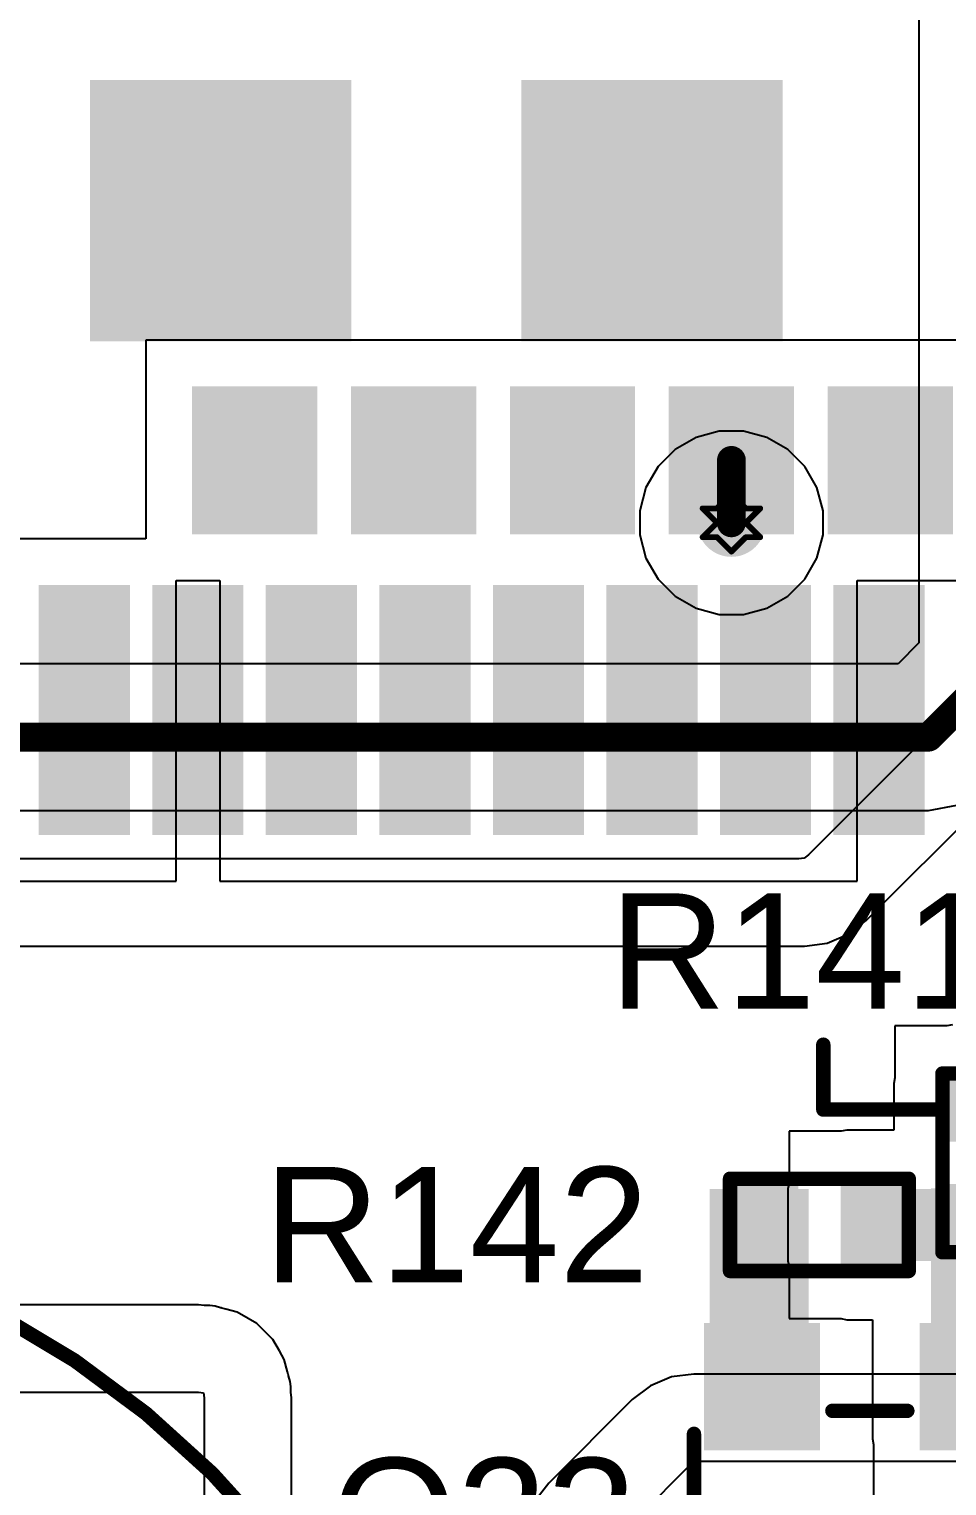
# Model space of a CAD drawing. Header units: inches. Extents: x -3 to 5437, y -3 to 5435.
# Drawn here: x 55.89 to 63.97, y 78.9 to 91.74 of the extents above; entities that cross this region are included whole.
import ezdxf

# ---------------------------------------------------------------- set-up
doc = ezdxf.new("R2010")
doc.units = ezdxf.units.IN
for name, color, linetype in [('Bottom Layer', 5, 'Continuous'), ('Drill Drawing', 1, 'Continuous'), ('GND', 16, 'Continuous'), ('PWR', 76, 'Continuous'), ('Top Layer', 1, 'Continuous'), ('Top Overlay', 2, 'Continuous'), ('Top Paste', 8, 'Continuous'), ('Top Solder', 216, 'Continuous'), ('Via Holes', 16, 'Continuous')]:
    doc.layers.add(name, color=color, linetype=linetype)
doc.styles.add('Arial', font='', dxfattribs={"height": 0.2})
doc.styles.get('Arial').set_extended_font_data('Arial')

# ---------------------------------------------------------------- blocks, each defined once
blk = doc.blocks.new('SCCU25B256SRB_44')
at = {"layer": 'Top Overlay'}
blk.add_lwpolyline([(7.999999239999999, 0, 0.127, 0.127, 1), (-7.999999239999999, 0, 0.127, 0.127, 1)], format="xyseb", close=True, dxfattribs=at)
blk = doc.blocks.new('A7672E__FASE__76')
at = {"layer": 'Top Layer'}
for points in [[(10.35000089, 1.64999543), (9.25000055, 1.64999543), (9.25000055, 2.54999617), (10.35000089, 2.54999617)], [(13.00000194, 2.30000302), (13.00000194, 1.70000422), (11.00000086, 1.70000422), (11.00000086, 2.30000302)], [(13.00000194, 1.30000248), (13.00000194, 0.7000036799999999), (11.00000086, 0.7000036799999999), (11.00000086, 1.30000248)], [(8.65000302, -1.05000044), (6.550002139999999, -1.05000044), (6.550002139999999, 1.05000044), (8.65000302, 1.05000044)], [(10.35000089, 0.2499956900000001), (9.25000055, 0.2499956899999999), (9.25000055, 1.14999643), (10.35000089, 1.14999643)], [(13.00000194, 0.3000019400000001), (13.00000194, -0.2999968599999999), (11.00000086, -0.29999686), (11.00000086, 0.3000019399999999)], [(10.35000089, -1.15000405), (9.25000055, -1.15000405), (9.25000055, -0.2500033100000001), (10.35000089, -0.2500033099999999)], [(13.00000194, -0.69999606), (13.00000194, -1.29999486), (11.00000086, -1.29999486), (11.00000086, -0.69999606)], [(10.35000089, -2.55000379), (9.25000055, -2.55000379), (9.25000055, -1.65000305), (10.35000089, -1.65000305)], [(13.00000194, -1.6999966), (13.00000194, -2.2999954), (11.00000086, -2.2999954), (11.00000086, -1.6999966)], [(8.65000302, -4.85000046), (6.550002139999999, -4.85000046), (6.550002139999999, -2.74999958), (8.65000302, -2.74999958)], [(13.00000194, -2.69999714), (13.00000194, -3.29999594), (11.00000086, -3.29999594), (11.00000086, -2.69999714)], [(10.35000089, -3.95000353), (9.25000055, -3.95000353), (9.25000055, -3.05000279), (10.35000089, -3.05000279)], [(13.00000194, -3.69999768), (13.00000194, -4.29999648), (11.00000086, -4.29999648), (11.00000086, -3.69999768)], [(13.00000194, -4.699998219999999), (13.00000194, -5.299997019999999), (11.00000086, -5.299997019999999), (11.00000086, -4.699998219999999)]]:
    blk.add_hatch(color=1, dxfattribs=at).paths.add_polyline_path(points)
at = {"layer": 'Top Paste'}
for points in [[(10.35000089, 1.64999543), (9.25000055, 1.64999543), (9.25000055, 2.54999617), (10.35000089, 2.54999617)], [(13.00000194, 2.30000302), (13.00000194, 1.70000422), (11.00000086, 1.70000422), (11.00000086, 2.30000302)], [(13.00000194, 1.30000248), (13.00000194, 0.7000036799999999), (11.00000086, 0.7000036799999999), (11.00000086, 1.30000248)], [(8.65000302, -1.05000044), (6.550002139999999, -1.05000044), (6.550002139999999, 1.05000044), (8.65000302, 1.05000044)], [(10.35000089, 0.2499956900000001), (9.25000055, 0.2499956899999999), (9.25000055, 1.14999643), (10.35000089, 1.14999643)], [(13.00000194, 0.3000019400000001), (13.00000194, -0.2999968599999999), (11.00000086, -0.29999686), (11.00000086, 0.3000019399999999)], [(10.35000089, -1.15000405), (9.25000055, -1.15000405), (9.25000055, -0.2500033100000001), (10.35000089, -0.2500033099999999)], [(13.00000194, -0.69999606), (13.00000194, -1.29999486), (11.00000086, -1.29999486), (11.00000086, -0.69999606)], [(10.35000089, -2.55000379), (9.25000055, -2.55000379), (9.25000055, -1.65000305), (10.35000089, -1.65000305)], [(13.00000194, -1.6999966), (13.00000194, -2.2999954), (11.00000086, -2.2999954), (11.00000086, -1.6999966)], [(8.65000302, -4.85000046), (6.550002139999999, -4.85000046), (6.550002139999999, -2.74999958), (8.65000302, -2.74999958)], [(13.00000194, -2.69999714), (13.00000194, -3.29999594), (11.00000086, -3.29999594), (11.00000086, -2.69999714)], [(10.35000089, -3.95000353), (9.25000055, -3.95000353), (9.25000055, -3.05000279), (10.35000089, -3.05000279)], [(13.00000194, -3.69999768), (13.00000194, -4.29999648), (11.00000086, -4.29999648), (11.00000086, -3.69999768)], [(13.00000194, -4.699998219999999), (13.00000194, -5.299997019999999), (11.00000086, -5.299997019999999), (11.00000086, -4.699998219999999)]]:
    blk.add_hatch(color=8, dxfattribs=at).paths.add_polyline_path(points)
at = {"layer": 'Top Solder'}
for points in [[(10.45160089, 1.54839543), (9.14840055, 1.54839543), (9.14840055, 2.65159617), (10.45160089, 2.65159617)], [(13.10160194, 2.40160302), (13.10160194, 1.59840422), (10.89840086, 1.59840422), (10.89840086, 2.40160302)], [(13.10160194, 1.40160248), (13.10160194, 0.59840368), (10.89840086, 0.5984036799999999), (10.89840086, 1.40160248)], [(10.45160089, 0.1483956900000001), (9.14840055, 0.1483956899999999), (9.14840055, 1.25159643), (10.45160089, 1.25159643)], [(8.75160302, -1.15160044), (6.44840214, -1.15160044), (6.44840214, 1.15160044), (8.75160302, 1.15160044)], [(13.10160194, 0.40160194), (13.10160194, -0.4015968599999999), (10.89840086, -0.4015968600000001), (10.89840086, 0.4016019399999999)], [(10.45160089, -1.25160405), (9.14840055, -1.25160405), (9.14840055, -0.1484033100000001), (10.45160089, -0.1484033099999999)], [(13.10160194, -0.5983960599999999), (13.10160194, -1.40159486), (10.89840086, -1.40159486), (10.89840086, -0.5983960600000001)], [(10.45160089, -2.65160379), (9.14840055, -2.65160379), (9.14840055, -1.54840305), (10.45160089, -1.54840305)], [(13.10160194, -1.5983966), (13.10160194, -2.4015954), (10.89840086, -2.4015954), (10.89840086, -1.5983966)], [(8.75160302, -4.95160046), (6.44840214, -4.95160046), (6.44840214, -2.64839958), (8.75160302, -2.64839958)], [(13.10160194, -2.59839714), (13.10160194, -3.40159594), (10.89840086, -3.40159594), (10.89840086, -2.59839714)], [(10.45160089, -4.05160353), (9.14840055, -4.05160353), (9.14840055, -2.94840279), (10.45160089, -2.94840279)], [(13.10160194, -3.59839768), (13.10160194, -4.40159648), (10.89840086, -4.40159648), (10.89840086, -3.59839768)], [(13.10160194, -4.598398219999999), (13.10160194, -5.40159702), (10.89840086, -5.40159702), (10.89840086, -4.598398219999999)]]:
    blk.add_hatch(color=216, dxfattribs=at).paths.add_polyline_path(points)
blk = doc.blocks.new('SOT_23_89')
at = {"layer": 'Top Layer'}
for points in [[(-0.41000045, 1.46000089), (0.41000045, 1.46000089), (0.41000045, 0.54000019), (-0.41000045, 0.54000019)], [(-1.36000109, -0.54000019), (-0.54000019, -0.54000019), (-0.54000019, -1.46000089), (-1.36000109, -1.46000089)], [(0.54000019, -0.54000019), (1.36000109, -0.54000019), (1.36000109, -1.46000089), (0.54000019, -1.46000089)]]:
    blk.add_hatch(color=1, dxfattribs=at).paths.add_polyline_path(points)
at = {"layer": 'Top Paste'}
for points in [[(-0.41000045, 1.46000089), (0.41000045, 1.46000089), (0.41000045, 0.54000019), (-0.41000045, 0.54000019)], [(-1.36000109, -0.54000019), (-0.54000019, -0.54000019), (-0.54000019, -1.46000089), (-1.36000109, -1.46000089)], [(0.54000019, -0.54000019), (1.36000109, -0.54000019), (1.36000109, -1.46000089), (0.54000019, -1.46000089)]]:
    blk.add_hatch(color=8, dxfattribs=at).paths.add_polyline_path(points)
at = {"layer": 'Top Solder'}
for points in [[(-0.51160045, 1.56160089), (0.51160045, 1.56160089), (0.51160045, 0.43840019), (-0.51160045, 0.43840019)], [(-1.46160109, -0.43840019), (-0.43840019, -0.43840019), (-0.43840019, -1.56160089), (-1.46160109, -1.56160089)], [(0.43840019, -0.43840019), (1.46160109, -0.43840019), (1.46160109, -1.56160089), (0.43840019, -1.56160089)]]:
    blk.add_hatch(color=216, dxfattribs=at).paths.add_polyline_path(points)
at = {"layer": 'Top Overlay'}
for points in [[(-1.5494, 0.8128, 0.127, 0.127, 0), (-1.5494, -0.5841999999999999, 0.127, 0.127, 0)], [(-0.5588, 0.8128, 0.127, 0.127, 0), (-1.5494, 0.8128, 0.127, 0.127, 0)], [(1.5494, 0.8128, 0.127, 0.127, 0), (0.5588, 0.8128, 0.127, 0.127, 0)], [(1.5494, 0.8128, 0.127, 0.127, 0), (1.5494, -0.5841999999999999, 0.127, 0.127, 0)], [(0.3302, -0.7874, 0.127, 0.127, 0), (-0.3302, -0.7874, 0.127, 0.127, 0)], [(-1.5494, -1.1684, 0.127, 0.127, 0), (-1.6764, -1.0414, 0.127, 0.127, 0)], [(-1.6764, -1.0414, 0.127, 0.127, 0), (-1.6764, -1.2954, 0.127, 0.127, 0)], [(-1.5494, -1.1684, 0.127, 0.127, 0), (-1.6764, -1.2954, 0.127, 0.127, 0)]]:
    blk.add_lwpolyline(points, format="xyseb", dxfattribs=at)
for points in [[(-1.58115, 0.8128, 0.0635, 0.0635, 1), (-1.51765, 0.8128, 0.0635, 0.0635, 1)], [(-1.58115, 0.8128, 0.0635, 0.0635, 1), (-1.51765, 0.8128, 0.0635, 0.0635, 1)], [(-0.5905499999999999, 0.8128, 0.0635, 0.0635, 1), (-0.52705, 0.8128, 0.0635, 0.0635, 1)], [(0.52705, 0.8128, 0.0635, 0.0635, 1), (0.5905499999999999, 0.8128, 0.0635, 0.0635, 1)], [(1.51765, 0.8128, 0.0635, 0.0635, 1), (1.58115, 0.8128, 0.0635, 0.0635, 1)], [(1.51765, 0.8128, 0.0635, 0.0635, 1), (1.58115, 0.8128, 0.0635, 0.0635, 1)], [(-1.58115, -0.5841999999999999, 0.0635, 0.0635, 1), (-1.51765, -0.5841999999999999, 0.0635, 0.0635, 1)], [(1.51765, -0.5841999999999999, 0.0635, 0.0635, 1), (1.58115, -0.5841999999999999, 0.0635, 0.0635, 1)], [(-0.36195, -0.7874, 0.0635, 0.0635, 1), (-0.29845, -0.7874, 0.0635, 0.0635, 1)], [(0.29845, -0.7874, 0.0635, 0.0635, 1), (0.36195, -0.7874, 0.0635, 0.0635, 1)], [(-1.70815, -1.0414, 0.0635, 0.0635, 1), (-1.64465, -1.0414, 0.0635, 0.0635, 1)], [(-1.70815, -1.0414, 0.0635, 0.0635, 1), (-1.64465, -1.0414, 0.0635, 0.0635, 1)], [(-1.58115, -1.1684, 0.0635, 0.0635, 1), (-1.51765, -1.1684, 0.0635, 0.0635, 1)], [(-1.58115, -1.1684, 0.0635, 0.0635, 1), (-1.51765, -1.1684, 0.0635, 0.0635, 1)], [(-1.70815, -1.2954, 0.0635, 0.0635, 1), (-1.64465, -1.2954, 0.0635, 0.0635, 1)], [(-1.70815, -1.2954, 0.0635, 0.0635, 1), (-1.64465, -1.2954, 0.0635, 0.0635, 1)]]:
    blk.add_lwpolyline(points, format="xyseb", close=True, dxfattribs=at)
blk = doc.blocks.new('R___0402_178')
at = {"layer": 'Top Layer'}
for points in [[(-0.6985, -0.3175), (-0.6985, 0.3175), (-0.2412999999999999, 0.3175), (-0.2413, -0.3175)], [(0.2412999999999999, -0.3175), (0.2413, 0.3175), (0.6985, 0.3175), (0.6985, -0.3175)]]:
    blk.add_hatch(color=1, dxfattribs=at).paths.add_polyline_path(points)
at = {"layer": 'Top Paste'}
for points in [[(-0.6985, -0.3175), (-0.6985, 0.3175), (-0.2412999999999999, 0.3175), (-0.2413, -0.3175)], [(0.2412999999999999, -0.3175), (0.2413, 0.3175), (0.6985, 0.3175), (0.6985, -0.3175)]]:
    blk.add_hatch(color=8, dxfattribs=at).paths.add_polyline_path(points)
at = {"layer": 'Top Solder'}
for points in [[(-0.75350116, -0.37250116), (-0.75350116, 0.37250116), (-0.1862988399999999, 0.37250116), (-0.18629884, -0.37250116)], [(0.1862988399999999, -0.37250116), (0.18629884, 0.37250116), (0.75350116, 0.37250116), (0.75350116, -0.37250116)]]:
    blk.add_hatch(color=216, dxfattribs=at).paths.add_polyline_path(points)
at = {"layer": 'Top Overlay'}
for points in [[(-0.7874, 0.4064, 0.127, 0.127, 0), (0.7874, 0.4064, 0.127, 0.127, 0)], [(-0.7874, -0.4064, 0.127, 0.127, 0), (-0.7874, 0.4064, 0.127, 0.127, 0)], [(0.7874, -0.4064, 0.127, 0.127, 0), (0.7874, 0.4064, 0.127, 0.127, 0)], [(-0.7874, -0.4064, 0.127, 0.127, 0), (0.7874, -0.4064, 0.127, 0.127, 0)], [(-0.8128, -0.4318, 0.0032258, 0.0032258, 0), (0.8128, -0.4318, 0.0032258, 0.0032258, 0)]]:
    blk.add_lwpolyline(points, format="xyseb", dxfattribs=at)
for points in [[(-0.8191499999999999, 0.4064, 0.0635, 0.0635, 1), (-0.7556499999999999, 0.4064, 0.0635, 0.0635, 1)], [(-0.8191499999999999, 0.4064, 0.0635, 0.0635, 1), (-0.7556499999999999, 0.4064, 0.0635, 0.0635, 1)], [(0.7556499999999999, 0.4064, 0.0635, 0.0635, 1), (0.8191499999999999, 0.4064, 0.0635, 0.0635, 1)], [(0.7556499999999999, 0.4064, 0.0635, 0.0635, 1), (0.8191499999999999, 0.4064, 0.0635, 0.0635, 1)], [(-0.8191499999999999, -0.4064, 0.0635, 0.0635, 1), (-0.7556499999999999, -0.4064, 0.0635, 0.0635, 1)], [(-0.8191499999999999, -0.4064, 0.0635, 0.0635, 1), (-0.7556499999999999, -0.4064, 0.0635, 0.0635, 1)], [(0.7556499999999999, -0.4064, 0.0635, 0.0635, 1), (0.8191499999999999, -0.4064, 0.0635, 0.0635, 1)], [(0.7556499999999999, -0.4064, 0.0635, 0.0635, 1), (0.8191499999999999, -0.4064, 0.0635, 0.0635, 1)], [(-0.81360518, -0.4318, 0.0016129, 0.0016129, 1), (-0.8119948199999999, -0.4318, 0.0016129, 0.0016129, 1)], [(0.8119948199999999, -0.4318, 0.0016129, 0.0016129, 1), (0.81360518, -0.4318, 0.0016129, 0.0016129, 1)]]:
    blk.add_lwpolyline(points, format="xyseb", close=True, dxfattribs=at)
blk = doc.blocks.new('R___0402_179')
at = {"layer": 'Top Layer'}
for points in [[(-0.6985, -0.3175), (-0.6985, 0.3174999999999999), (-0.2413000000000001, 0.3175), (-0.2412999999999999, -0.3174999999999999)], [(0.2413000000000001, -0.3175), (0.2412999999999999, 0.3174999999999999), (0.6985, 0.3175), (0.6985, -0.3174999999999999)]]:
    blk.add_hatch(color=1, dxfattribs=at).paths.add_polyline_path(points)
at = {"layer": 'Top Paste'}
for points in [[(-0.6985, -0.3175), (-0.6985, 0.3174999999999999), (-0.2413000000000001, 0.3175), (-0.2412999999999999, -0.3174999999999999)], [(0.2413000000000001, -0.3175), (0.2412999999999999, 0.3174999999999999), (0.6985, 0.3175), (0.6985, -0.3174999999999999)]]:
    blk.add_hatch(color=8, dxfattribs=at).paths.add_polyline_path(points)
at = {"layer": 'Top Solder'}
for points in [[(-0.75350116, -0.3725011600000001), (-0.75350116, 0.3725011599999999), (-0.18629884, 0.3725011600000001), (-0.1862988399999999, -0.3725011599999999)], [(0.18629884, -0.3725011600000001), (0.1862988399999999, 0.3725011599999999), (0.75350116, 0.3725011600000001), (0.75350116, -0.3725011599999999)]]:
    blk.add_hatch(color=216, dxfattribs=at).paths.add_polyline_path(points)
at = {"layer": 'Top Overlay'}
for points in [[(0.7874, 0.4064, 0.127, 0.127, 0), (-0.7874, 0.4064, 0.127, 0.127, 0)], [(-0.7874, -0.4064, 0.127, 0.127, 0), (-0.7874, 0.4064, 0.127, 0.127, 0)], [(0.7874, -0.4064, 0.127, 0.127, 0), (0.7874, 0.4064, 0.127, 0.127, 0)], [(0.7874, -0.4064, 0.127, 0.127, 0), (-0.7874, -0.4064, 0.127, 0.127, 0)], [(0.8128, -0.4318, 0.0032258, 0.0032258, 0), (-0.8128, -0.4318, 0.0032258, 0.0032258, 0)]]:
    blk.add_lwpolyline(points, format="xyseb", dxfattribs=at)
for points in [[(-0.8191499999999999, 0.4064, 0.0635, 0.0635, 1), (-0.7556499999999999, 0.4064, 0.0635, 0.0635, 1)], [(-0.8191499999999999, 0.4064, 0.0635, 0.0635, 1), (-0.7556499999999999, 0.4064, 0.0635, 0.0635, 1)], [(0.7556499999999999, 0.4064, 0.0635, 0.0635, 1), (0.8191499999999999, 0.4064, 0.0635, 0.0635, 1)], [(0.7556499999999999, 0.4064, 0.0635, 0.0635, 1), (0.8191499999999999, 0.4064, 0.0635, 0.0635, 1)], [(-0.8191499999999999, -0.4064, 0.0635, 0.0635, 1), (-0.7556499999999999, -0.4064, 0.0635, 0.0635, 1)], [(-0.8191499999999999, -0.4064, 0.0635, 0.0635, 1), (-0.7556499999999999, -0.4064, 0.0635, 0.0635, 1)], [(0.7556499999999999, -0.4064, 0.0635, 0.0635, 1), (0.8191499999999999, -0.4064, 0.0635, 0.0635, 1)], [(0.7556499999999999, -0.4064, 0.0635, 0.0635, 1), (0.8191499999999999, -0.4064, 0.0635, 0.0635, 1)], [(-0.81360518, -0.4318, 0.0016129, 0.0016129, 1), (-0.8119948199999999, -0.4318, 0.0016129, 0.0016129, 1)], [(0.8119948199999999, -0.4318, 0.0016129, 0.0016129, 1), (0.81360518, -0.4318, 0.0016129, 0.0016129, 1)]]:
    blk.add_lwpolyline(points, format="xyseb", close=True, dxfattribs=at)

msp = doc.modelspace()

# ---------------------------------------------------------------- hatches: boundary and pattern name
at = {"layer": 'Bottom Layer'}
h = msp.add_hatch(color=5, dxfattribs=at)
edge = h.paths.add_edge_path()
edge.add_arc((62.0730407, 87.39007414), 0.2999994, 0, 360)
at = {"layer": 'GND'}
h = msp.add_hatch(color=16, dxfattribs=at)
edge = h.paths.add_edge_path()
edge.add_arc((62.0730407, 87.39007414), 0.2999994, 0, 360)
at = {"layer": 'PWR'}
h = msp.add_hatch(color=76, dxfattribs=at)
edge = h.paths.add_edge_path()
edge.add_arc((62.0730407, 87.39007414), 0.2999994, 0, 360)
at = {"layer": 'Top Layer'}
h = msp.add_hatch(color=1, dxfattribs=at)
edge = h.paths.add_edge_path()
edge.add_arc((62.0730407, 87.39007414), 0.2999994, 0, 360)
for points in [[(61.88189808, 79.31459118), (62.75270152, 79.31459118), (62.75270152, 81.52129746), (61.88189808, 81.52129746)], [(63.08950043999999, 80.88629999999999), (64.64660171999999, 80.88629999999999), (64.64660171999999, 81.5213), (63.08950043999999, 81.5213)], [(63.83269936, 79.31809892), (64.6557, 79.31809892), (64.6557, 81.52480519999999), (63.83269936, 81.52480519999999)]]:
    msp.add_hatch(color=1, dxfattribs=at).paths.add_polyline_path(points)
at = {"layer": 'Via Holes'}
h = msp.add_hatch(color=7, dxfattribs=at)
edge = h.paths.add_edge_path()
edge.add_arc((62.0730407, 87.39007414), 0.1499997, 0, 360)

# ---------------------------------------------------------------- linework, layer by layer
at = {"layer": 'Bottom Layer'}
for p, q in [((63.72499573999999, 108.11667734), (63.72499573999999, 86.33186695999999)), ((61.9666655, 88.19807354), (61.76116425999999, 88.14300888)), ((62.1794159, 88.19807354), (61.9666655, 88.19807354)), ((62.38491713999999, 88.14300888), (62.1794159, 88.19807354)), ((61.76116425999999, 88.14300888), (61.57691774, 88.03663368)), ((62.56916365999999, 88.03663368), (62.38491713999999, 88.14300888)), ((61.57691774, 88.03663368), (61.42648115999999, 87.88619709999999)), ((62.71960024, 87.88619709999999), (62.56916365999999, 88.03663368)), ((61.42648115999999, 87.88619709999999), (61.32010595999999, 87.70195058)), ((62.82597544, 87.70195058), (62.71960024, 87.88619709999999)), ((61.32010595999999, 87.70195058), (61.26504129999999, 87.49644934)), ((62.88104009999999, 87.49644934), (62.82597544, 87.70195058)), ((61.26504129999999, 87.49644934), (61.26504129999999, 87.28369894)), ((62.88104009999999, 87.28369894), (62.88104009999999, 87.49644934)), ((61.26504129999999, 87.28369894), (61.32010595999999, 87.07819769999999)), ((62.82597544, 87.07819769999999), (62.88104009999999, 87.28369894)), ((61.32010595999999, 87.07819769999999), (61.42648115999999, 86.89395117999999)), ((62.71960024, 86.89395117999999), (62.82597544, 87.07819769999999)), ((61.42648115999999, 86.89395117999999), (61.57691774, 86.7435146)), ((62.56916365999999, 86.7435146), (62.71960024, 86.89395117999999)), ((61.57691774, 86.7435146), (61.76116425999999, 86.6371394)), ((62.38491713999999, 86.6371394), (62.56916365999999, 86.7435146)), ((61.76116425999999, 86.6371394), (61.9666655, 86.58207474)), ((61.9666655, 86.58207474), (62.1794159, 86.58207474)), ((62.1794159, 86.58207474), (62.38491713999999, 86.6371394)), ((63.72499573999999, 86.33186695999999), (63.54177029999999, 86.14864152)), ((63.54177029999999, 86.14864152), (54.29004636, 86.14864152)), ((39.02740734, 84.85375968), (63.80994858, 84.85375968)), ((63.80994858, 84.85375968), (64.05771288, 84.90304330000001))]:
    msp.add_line(p, q, dxfattribs=at)
for points in [[(63.80994858, 85.50120059999999, 0.254, 0.254, 0), (64.37243666, 86.06368868, 0.254, 0.254, 0)], [(35.9539032, 85.50120059999999, 0.254, 0.254, 0), (63.80994858, 85.50120059999999, 0.254, 0.254, 0)]]:
    msp.add_lwpolyline(points, format="xyseb", dxfattribs=at)
msp.add_lwpolyline([(63.74644858, 85.50120059999999, 0.127, 0.127, 1), (63.87344857999999, 85.50120059999999, 0.127, 0.127, 1)], format="xyseb", close=True, dxfattribs=at)
msp.add_lwpolyline([(63.74644858, 85.50120059999999, 0.127, 0.127, 1), (63.87344857999999, 85.50120059999999, 0.127, 0.127, 1)], format="xyseb", close=True, dxfattribs=at)
at = {"layer": 'Drill Drawing'}
for points in [[(61.8190407, 87.51707413999999, 0.0508, 0.0508, 0), (61.94604069999999, 87.39007414, 0.0508, 0.0508, 0)], [(61.8190407, 87.51707413999999, 0.0508, 0.0508, 0), (61.94604069999999, 87.51707413999999, 0.0508, 0.0508, 0)], [(61.94604069999999, 87.51707413999999, 0.0508, 0.0508, 0), (62.0730407, 87.64407414, 0.0508, 0.0508, 0)], [(62.0730407, 87.64407414, 0.0508, 0.0508, 0), (62.2000407, 87.51707413999999, 0.0508, 0.0508, 0)], [(62.2000407, 87.51707413999999, 0.0508, 0.0508, 0), (62.3270407, 87.51707413999999, 0.0508, 0.0508, 0)], [(62.2000407, 87.39007414, 0.0508, 0.0508, 0), (62.3270407, 87.51707413999999, 0.0508, 0.0508, 0)], [(61.8190407, 87.26307414, 0.0508, 0.0508, 0), (61.94604069999999, 87.39007414, 0.0508, 0.0508, 0)], [(62.2000407, 87.39007414, 0.0508, 0.0508, 0), (62.3270407, 87.26307414, 0.0508, 0.0508, 0)], [(61.8190407, 87.26307414, 0.0508, 0.0508, 0), (61.94604069999999, 87.26307414, 0.0508, 0.0508, 0)], [(61.94604069999999, 87.26307414, 0.0508, 0.0508, 0), (62.0730407, 87.13607414, 0.0508, 0.0508, 0)], [(62.0730407, 87.13607414, 0.0508, 0.0508, 0), (62.2000407, 87.26307414, 0.0508, 0.0508, 0)], [(62.2000407, 87.26307414, 0.0508, 0.0508, 0), (62.3270407, 87.26307414, 0.0508, 0.0508, 0)]]:
    msp.add_lwpolyline(points, format="xyseb", dxfattribs=at)
for points in [[(61.8063407, 87.51707413999999, 0.0254, 0.0254, 1), (61.8317407, 87.51707413999999, 0.0254, 0.0254, 1)], [(61.8063407, 87.51707413999999, 0.0254, 0.0254, 1), (61.8317407, 87.51707413999999, 0.0254, 0.0254, 1)], [(61.9333407, 87.51707413999999, 0.0254, 0.0254, 1), (61.9587407, 87.51707413999999, 0.0254, 0.0254, 1)], [(61.9333407, 87.51707413999999, 0.0254, 0.0254, 1), (61.9587407, 87.51707413999999, 0.0254, 0.0254, 1)], [(62.0603407, 87.64407414, 0.0254, 0.0254, 1), (62.0857407, 87.64407414, 0.0254, 0.0254, 1)], [(62.0603407, 87.64407414, 0.0254, 0.0254, 1), (62.0857407, 87.64407414, 0.0254, 0.0254, 1)], [(62.18734069999999, 87.51707413999999, 0.0254, 0.0254, 1), (62.21274069999999, 87.51707413999999, 0.0254, 0.0254, 1)], [(62.18734069999999, 87.51707413999999, 0.0254, 0.0254, 1), (62.21274069999999, 87.51707413999999, 0.0254, 0.0254, 1)], [(62.31434069999999, 87.51707413999999, 0.0254, 0.0254, 1), (62.3397407, 87.51707413999999, 0.0254, 0.0254, 1)], [(62.31434069999999, 87.51707413999999, 0.0254, 0.0254, 1), (62.3397407, 87.51707413999999, 0.0254, 0.0254, 1)], [(61.9333407, 87.39007414, 0.0254, 0.0254, 1), (61.9587407, 87.39007414, 0.0254, 0.0254, 1)], [(61.9333407, 87.39007414, 0.0254, 0.0254, 1), (61.9587407, 87.39007414, 0.0254, 0.0254, 1)], [(62.18734069999999, 87.39007414, 0.0254, 0.0254, 1), (62.21274069999999, 87.39007414, 0.0254, 0.0254, 1)], [(62.18734069999999, 87.39007414, 0.0254, 0.0254, 1), (62.21274069999999, 87.39007414, 0.0254, 0.0254, 1)], [(61.8063407, 87.26307414, 0.0254, 0.0254, 1), (61.8317407, 87.26307414, 0.0254, 0.0254, 1)], [(61.8063407, 87.26307414, 0.0254, 0.0254, 1), (61.8317407, 87.26307414, 0.0254, 0.0254, 1)], [(61.9333407, 87.26307414, 0.0254, 0.0254, 1), (61.9587407, 87.26307414, 0.0254, 0.0254, 1)], [(61.9333407, 87.26307414, 0.0254, 0.0254, 1), (61.9587407, 87.26307414, 0.0254, 0.0254, 1)], [(62.18734069999999, 87.26307414, 0.0254, 0.0254, 1), (62.21274069999999, 87.26307414, 0.0254, 0.0254, 1)], [(62.18734069999999, 87.26307414, 0.0254, 0.0254, 1), (62.21274069999999, 87.26307414, 0.0254, 0.0254, 1)], [(62.31434069999999, 87.26307414, 0.0254, 0.0254, 1), (62.3397407, 87.26307414, 0.0254, 0.0254, 1)], [(62.31434069999999, 87.26307414, 0.0254, 0.0254, 1), (62.3397407, 87.26307414, 0.0254, 0.0254, 1)], [(62.0603407, 87.13607414, 0.0254, 0.0254, 1), (62.0857407, 87.13607414, 0.0254, 0.0254, 1)], [(62.0603407, 87.13607414, 0.0254, 0.0254, 1), (62.0857407, 87.13607414, 0.0254, 0.0254, 1)]]:
    msp.add_lwpolyline(points, format="xyseb", close=True, dxfattribs=at)
at = {"layer": 'GND'}
for p, q in [((61.9666655, 88.19807354), (61.76116425999999, 88.14300888)), ((62.1794159, 88.19807354), (61.9666655, 88.19807354)), ((62.38491713999999, 88.14300888), (62.1794159, 88.19807354)), ((61.76116425999999, 88.14300888), (61.57691774, 88.03663368)), ((62.56916365999999, 88.03663368), (62.38491713999999, 88.14300888)), ((61.57691774, 88.03663368), (61.42648115999999, 87.88619709999999)), ((62.71960024, 87.88619709999999), (62.56916365999999, 88.03663368)), ((61.42648115999999, 87.88619709999999), (61.32010595999999, 87.70195058)), ((62.82597544, 87.70195058), (62.71960024, 87.88619709999999)), ((61.32010595999999, 87.70195058), (61.26504129999999, 87.49644934)), ((62.88104009999999, 87.49644934), (62.82597544, 87.70195058)), ((61.26504129999999, 87.49644934), (61.26504129999999, 87.28369894)), ((62.88104009999999, 87.28369894), (62.88104009999999, 87.49644934)), ((61.26504129999999, 87.28369894), (61.32010595999999, 87.07819769999999)), ((62.82597544, 87.07819769999999), (62.88104009999999, 87.28369894)), ((61.32010595999999, 87.07819769999999), (61.42648115999999, 86.89395117999999)), ((62.71960024, 86.89395117999999), (62.82597544, 87.07819769999999)), ((61.42648115999999, 86.89395117999999), (61.57691774, 86.7435146)), ((62.56916365999999, 86.7435146), (62.71960024, 86.89395117999999)), ((61.57691774, 86.7435146), (61.76116425999999, 86.6371394)), ((62.38491713999999, 86.6371394), (62.56916365999999, 86.7435146)), ((61.76116425999999, 86.6371394), (61.9666655, 86.58207474)), ((61.9666655, 86.58207474), (62.1794159, 86.58207474)), ((62.1794159, 86.58207474), (62.38491713999999, 86.6371394)), ((57.37901909999999, 80.49917606), (48.9961809, 80.49917606)), ((57.42894788, 80.49260254), (57.37901909999999, 80.49917606)), ((57.47931354, 80.49260508), (57.42894788, 80.49260254)), ((57.52383212, 80.4867453), (57.47931354, 80.49260508)), ((57.52386006, 80.48673767999999), (57.52383212, 80.4867453)), ((57.52388545999999, 80.48673767999999), (57.52386006, 80.48673767999999)), ((57.57253661999999, 80.47369986), (57.52388545999999, 80.48673767999999)), ((57.57794173999999, 80.47298866), (57.57253661999999, 80.47369986)), ((57.5829811, 80.47090078), (57.57794173999999, 80.47298866)), ((57.62049944, 80.46084746), (57.5829811, 80.47090078)), ((57.71763666, 80.43482261999999), (57.62049944, 80.46084746)), ((57.71765952, 80.43480991999999), (57.71763666, 80.43482261999999)), ((57.71768746, 80.43480229999999), (57.71765952, 80.43480991999999)), ((57.81534538, 80.3784143), (57.71768746, 80.43480229999999)), ((57.8914006, 80.33450786), (57.81534538, 80.3784143)), ((57.89141837999999, 80.33449008), (57.8914006, 80.33450786)), ((57.89144124, 80.33447738), (57.89141837999999, 80.33449008)), ((57.96235804, 80.2635555), (57.89144124, 80.33447738)), ((58.03327737999999, 80.19264123999999), (57.96235804, 80.2635555)), ((58.03329007999999, 80.19261838), (58.03327737999999, 80.19264123999999)), ((58.0333104, 80.19259806), (58.03329007999999, 80.19261838)), ((58.09058232, 80.09339073999999), (58.0333104, 80.19259806)), ((58.13360229999999, 80.01888491999999), (58.09058232, 80.09339073999999)), ((58.13360737999999, 80.01886459999999), (58.13360229999999, 80.01888491999999)), ((58.13362261999999, 80.0188392), (58.13360737999999, 80.01886459999999)), ((58.16341428, 79.90764307999999), (58.13362261999999, 80.0188392)), ((58.16970078, 79.88418364), (58.16341428, 79.90764307999999)), ((58.17178866, 79.87914174), (58.16970078, 79.88418364)), ((58.17249985999999, 79.87373408), (58.17178866, 79.87914174)), ((58.18553768, 79.82508546), (58.17249985999999, 79.87373408)), ((48.9961809, 79.7306), (57.37901909999999, 79.7306)), ((57.37901909999999, 79.7306), (57.42354022, 79.72474021999999)), ((57.42354022, 79.72474021999999), (57.4294, 79.6802191)), ((58.18553768, 79.8250626), (58.18553768, 79.82508546)), ((58.1855453, 79.82503466), (58.18553768, 79.8250626)), ((58.19140508, 79.78051353999999), (58.1855453, 79.82503466)), ((58.19140254, 79.73014787999999), (58.19140508, 79.78051353999999)), ((58.19797605999999, 79.6802191), (58.19140254, 79.73014787999999)), ((57.4294, 79.6802191), (57.4294, 77.80677606)), ((58.19797605999999, 77.80677606), (58.19797605999999, 79.6802191))]:
    msp.add_line(p, q, dxfattribs=at)
at = {"layer": 'PWR'}
for p, q in [((64.24120248, 85.95387432), (62.75253896, 84.4652108)), ((63.26039418, 83.88613398), (64.7846685, 85.41040829999999)), ((62.75253896, 84.4652108), (62.7143272, 84.43588903999999)), ((62.66654726, 84.4296), (22.04676058, 84.42959746)), ((62.7143272, 84.43588903999999), (62.66654726, 84.4296)), ((63.10121745999999, 83.76399299999999), (63.26039418, 83.88613398)), ((62.9158508, 83.68721133999999), (63.10121745999999, 83.76399299999999)), ((21.99639492, 83.6610214), (62.71692815999999, 83.66102393999999)), ((62.71692815999999, 83.66102393999999), (62.9158508, 83.68721133999999)), ((61.54438034, 79.86338866), (61.35901367999999, 79.78660699999999)), ((61.74330297999999, 79.88957606), (61.54438034, 79.86338866)), ((77.81186368, 79.88957606), (61.74330297999999, 79.88957606)), ((61.35901367999999, 79.78660699999999), (61.19983696, 79.66446601999999)), ((61.19983696, 79.66446601999999), (60.46323696, 78.92786602)), ((61.00670297999999, 78.38439999999999), (61.74330297999999, 79.121)), ((61.74330297999999, 79.121), (78.13021966, 79.121)), ((60.46323696, 78.92786602), (60.34109597999999, 78.76868929999999))]:
    msp.add_line(p, q, dxfattribs=at)
at = {"layer": 'Top Layer'}
for p, q in [((65.83103419999999, 88.99807447999999), (56.91503476, 88.99807447999999)), ((56.91503476, 88.99807447999999), (56.91503476, 87.24807544)), ((56.91503476, 87.24807544), (52.56504091999999, 87.24807544)), ((57.1810388, 84.23207436), (57.1810388, 86.88207668)), ((57.1810388, 86.88207668), (57.56504108, 86.88207668)), ((57.56504108, 86.88207668), (57.56504108, 84.23207436)), ((63.18103949999999, 84.23207436), (63.18103949999999, 86.88207668)), ((63.18103949999999, 86.88207668), (64.56504231999999, 86.88207668)), ((52.56504091999999, 84.23207436), (57.1810388, 84.23207436)), ((57.56504108, 84.23207436), (63.18103949999999, 84.23207436)), ((63.97066707999999, 82.9564), (63.5127, 82.9564)), ((63.5127, 82.9564), (63.5127, 82.49843292)), ((64.0207, 82.96635171999999), (63.97066707999999, 82.9564)), ((63.5127, 82.49843292), (63.50274828, 82.44839999999999)), ((63.50274828, 82.44839999999999), (63.50274828, 82.03925172)), ((63.03946752, 82.02929999999999), (62.58150043999999, 82.02929999999999)), ((62.58150043999999, 82.02929999999999), (62.58150043999999, 81.57133292)), ((63.08950043999999, 82.03925172), (63.03946752, 82.02929999999999)), ((63.50274828, 82.03925172), (63.08950043999999, 82.03925172)), ((62.58150043999999, 81.57133292), (62.57154872, 81.5213)), ((62.57154872, 81.5213), (62.57154872, 80.88629999999999)), ((62.57154872, 80.88629999999999), (62.58150043999999, 80.83626708)), ((62.58150043999999, 80.83626708), (62.58150043999999, 80.3783)), ((62.58150043999999, 80.3783), (63.03946752, 80.3783)), ((63.03946752, 80.3783), (63.08950043999999, 80.36834827999999)), ((63.08950043999999, 80.36834827999999), (63.31474763999999, 80.36834827999999)), ((63.31474763999999, 80.36834827999999), (63.31474763999999, 79.31809892)), ((63.31474763999999, 79.31809892), (63.32470189999999, 79.26805329999999)), ((63.32470189999999, 79.26805329999999), (63.32469936, 78.810104))]:
    msp.add_line(p, q, dxfattribs=at)
for points in [[(62.07303308, 87.94007558, 0.254, 0.254, 0), (62.0730407, 87.94006796, 0.254, 0.254, 0)], [(62.0730407, 87.39007414, 0.254, 0.254, 0), (62.0730407, 87.94006796, 0.254, 0.254, 0)]]:
    msp.add_lwpolyline(points, format="xyseb", dxfattribs=at)
for points in [[(62.00953307999999, 87.94007558, 0.127, 0.127, 1), (62.13653308, 87.94007558, 0.127, 0.127, 1)], [(62.00954069999999, 87.94006796, 0.127, 0.127, 1), (62.1365407, 87.94006796, 0.127, 0.127, 1)], [(62.00954069999999, 87.94006796, 0.127, 0.127, 1), (62.1365407, 87.94006796, 0.127, 0.127, 1)], [(62.00954069999999, 87.39007414, 0.127, 0.127, 1), (62.1365407, 87.39007414, 0.127, 0.127, 1)]]:
    msp.add_lwpolyline(points, format="xyseb", close=True, dxfattribs=at)
at = {"layer": 'Top Overlay'}
for points in [[(62.88269872, 82.21979999999999, 0.127, 0.127, 0), (62.88269872, 82.79149557999999, 0.127, 0.127, 0)], [(62.88269872, 82.21979999999999, 0.127, 0.127, 0), (63.9064, 82.21979999999999, 0.127, 0.127, 0)]]:
    msp.add_lwpolyline(points, format="xyseb", dxfattribs=at)
for points in [[(62.85094872, 82.79149557999999, 0.0635, 0.0635, 1), (62.91444872, 82.79149557999999, 0.0635, 0.0635, 1)], [(62.85094872, 82.21979999999999, 0.0635, 0.0635, 1), (62.91444872, 82.21979999999999, 0.0635, 0.0635, 1)], [(62.85094872, 82.21979999999999, 0.0635, 0.0635, 1), (62.91444872, 82.21979999999999, 0.0635, 0.0635, 1)], [(63.87464999999999, 82.21979999999999, 0.0635, 0.0635, 1), (63.93815, 82.21979999999999, 0.0635, 0.0635, 1)]]:
    msp.add_lwpolyline(points, format="xyseb", close=True, dxfattribs=at)

# ---------------------------------------------------------------- block references
for name, p, rotation in [('A7672E__FASE__76', (61.37303702, 97.74007629999998), 270), ('R___0402_179', (64.3382, 81.7499), 270), ('SCCU25B256SRB_44', (51.84139999999999, 73.35760029999999), 90), ('SOT_23_89', (63.29270044, 78.7781), 180)]:
    msp.add_blockref(name, p, dxfattribs=dict(rotation=rotation))
msp.add_blockref('R___0402_178', (62.84820043999999, 81.2038))

# ---------------------------------------------------------------- texts
at = {"layer": 'Top Overlay', "style": 'Arial'}
for s, p in [('R141', (60.99875278, 83.10896509999999)), ('R142', (57.95372712, 80.69859908)), ('Q22', (58.55136117999999, 78.13407284))]:
    msp.add_text(s, height=1.016, dxfattribs=at).set_placement(p)

doc.saveas('drawing.dxf')
